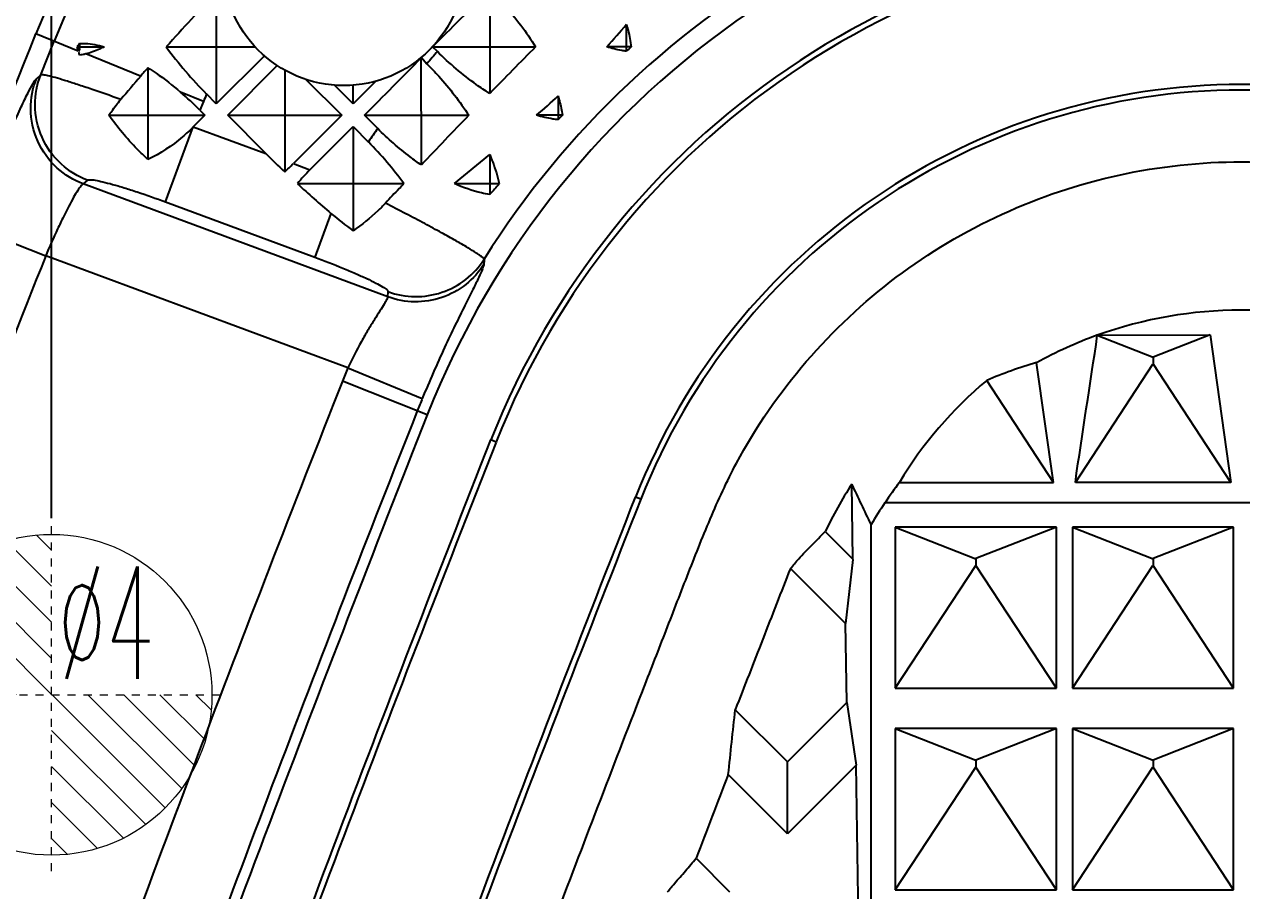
# Model space of a CAD drawing. Header units: millimetres. Extents: x 2089 to 2530, y 1631 to 2074.
# Drawn here: x 2233.11 to 2248.3, y 1912.11 to 1922.91 of the extents above; entities that cross this region are included whole.
import ezdxf

# ---------------------------------------------------------------- set-up
doc = ezdxf.new("R2010")
doc.units = ezdxf.units.MM
doc.linetypes.add('CENTER', pattern=[0.6, 0.375, -0.075, 0.075, -0.075])
doc.layers.add('epin', color=13, linetype='Continuous', lineweight=9)
doc.styles.get("Standard").update_dxf_attribs({"font": 'arial.ttf'})
doc.styles.add('TXT05', font='txt.shx', dxfattribs={"width": 0.5, "bigfont": 'gbcbig.shx'})
doc.dimstyles.new('副本 ISO-25-1', dxfattribs={"dimtxt": 5, "dimasz": 5, "dimexe": 0, "dimexo": 0, "dimgap": 0, "dimtad": 1, "dimtxsty": 'Standard', "dimcen": 0, "dimclrd": 4, "dimclre": 4, "dimclrt": 6, "dimazin": 0, "dimtfac": 1, "dimtofl": 0, "dimtmove": 0, "dimatfit": 3, "dimfxl": 0, "dimarcsym": 0})

# ---------------------------------------------------------------- blocks, each defined once
blk = doc.blocks.new('epin_ejp_4')
at = {"layer": 'epin'}
h = blk.add_hatch(dxfattribs=at)
h.set_pattern_fill('_ANSI31', color=123, scale=0.1, angle=90, style=0)
h.set_pattern_definition([(135, (760.4252, 313.6428), (-0.2245064, -0.2245064), [])])
h.paths.add_polyline_path([(0, 2, 0.414214), (-2, 0), (0, 0)])
h.paths.add_polyline_path([(2, 0), (0, 0), (0, -2, 0.414214)])
at = {"layer": 'epin', "color": 1, "linetype": 'CENTER', "ltscale": 0.124395}
for p, q in [((0, -2.2), (0, 2.2)), ((-2.2, 0), (2.2, 0))]:
    blk.add_line(p, q, dxfattribs=at)
at = {"layer": 'epin'}
blk.add_circle((0, 0), 2, dxfattribs=at)
at = {"layer": 'epin', "color": 6, "style": 'TXT05', "width": 0.5}
blk.add_text('%%c4', height=1.4, dxfattribs=at).set_placement((0.08, 0.2))
blk = doc.blocks.new('*D82')
at = {"color": 4, "linetype": 'Continuous', "lineweight": -2, "transparency": 16777216}
blk.add_line((2248.301, 2000.77), (2248.301, 2021.007), dxfattribs=at)
at = {"layer": 'Defpoints', "color": 0, "transparency": 16777216}
for p in [(2248.301, 2017.746), (2248.301, 2000.77), (2248.301, 1863.577)]:
    blk.add_point(p, dxfattribs=at)
at = {"color": 6, "transparency": 16777216, "insert": (2245.748, 2019.376), "char_height": 5, "attachment_point": 5, "rotation": 90}
blk.add_mtext('0', dxfattribs=at)
blk = doc.blocks.new('*D92')
at = {"color": 4, "linetype": 'Continuous', "lineweight": -2, "transparency": 16777216}
for p, q in [((2168.673, 1914.551), (2158.673, 1910.284)), ((2231.896, 1914.551), (2168.673, 1914.551)), ((2158.673, 1910.284), (2131.801, 1910.284))]:
    blk.add_line(p, q, dxfattribs=at)
at = {"layer": 'Defpoints', "color": 0, "transparency": 16777216}
for p in [(2231.896, 1914.551), (2148.673, 1910.284), (2248.301, 1863.577)]:
    blk.add_point(p, dxfattribs=at)
at = {"color": 6, "transparency": 16777216, "insert": (2140.237, 1913.289), "char_height": 5, "attachment_point": 5}
blk.add_mtext('50,97', dxfattribs=at)
blk = doc.blocks.new('*D93')
at = {"color": 4, "linetype": 'Continuous', "lineweight": -2, "transparency": 16777216}
blk.add_line((2211.765, 1916.555), (2131.79, 1916.555), dxfattribs=at)
at = {"layer": 'Defpoints', "color": 0, "transparency": 16777216}
for p in [(2148.673, 1916.555), (2211.765, 1916.555), (2248.301, 1863.577)]:
    blk.add_point(p, dxfattribs=at)
at = {"color": 6, "transparency": 16777216, "insert": (2140.232, 1919.56), "char_height": 5, "attachment_point": 5}
blk.add_mtext('52,98', dxfattribs=at)
blk = doc.blocks.new('*D94')
at = {"color": 4, "linetype": 'Continuous', "lineweight": -2, "transparency": 16777216}
blk.add_line((2206.838, 1939.577), (2141.555, 1939.577), dxfattribs=at)
at = {"layer": 'Defpoints', "color": 0, "transparency": 16777216}
for p in [(2148.673, 1939.577), (2206.838, 1939.577), (2248.301, 1863.577)]:
    blk.add_point(p, dxfattribs=at)
at = {"color": 6, "transparency": 16777216, "insert": (2145.114, 1942.13), "char_height": 5, "attachment_point": 5}
blk.add_mtext('76', dxfattribs=at)
blk = doc.blocks.new('*D95')
at = {"color": 4, "linetype": 'Continuous', "lineweight": -2, "transparency": 16777216}
blk.add_line((2222.617, 1970.577), (2138.097, 1970.577), dxfattribs=at)
at = {"layer": 'Defpoints', "color": 0, "transparency": 16777216}
for p in [(2148.673, 1970.577), (2222.617, 1970.577), (2248.301, 1863.577)]:
    blk.add_point(p, dxfattribs=at)
at = {"color": 6, "transparency": 16777216, "insert": (2143.385, 1973.13), "char_height": 5, "attachment_point": 5}
blk.add_mtext('107', dxfattribs=at)
blk = doc.blocks.new('*D96')
at = {"color": 4, "linetype": 'Continuous', "lineweight": -2, "transparency": 16777216}
blk.add_line((2175.173, 1993.577), (2138.114, 1993.577), dxfattribs=at)
at = {"layer": 'Defpoints', "color": 0, "transparency": 16777216}
for p in [(2148.673, 1993.577), (2175.173, 1993.577), (2248.301, 1863.577)]:
    blk.add_point(p, dxfattribs=at)
at = {"color": 6, "transparency": 16777216, "insert": (2143.393, 1996.132), "char_height": 5, "attachment_point": 5}
blk.add_mtext('130', dxfattribs=at)
blk = doc.blocks.new('*D98')
at = {"color": 4, "linetype": 'Continuous', "lineweight": -2, "transparency": 16777216}
blk.add_line((2213.116, 1918.755), (2213.116, 2033.658), dxfattribs=at)
at = {"layer": 'Defpoints', "color": 0, "transparency": 16777216}
for p in [(2213.116, 2016.779), (2213.116, 1918.755), (2248.301, 1863.577)]:
    blk.add_point(p, dxfattribs=at)
at = {"color": 6, "transparency": 16777216, "insert": (2210.111, 2025.218), "char_height": 5, "attachment_point": 5, "rotation": 90}
blk.add_mtext('35,18', dxfattribs=at)
blk = doc.blocks.new('*D146')
at = {"color": 4, "linetype": 'Continuous', "lineweight": -2, "transparency": 16777216}
blk.add_line((2233.454, 1916.751), (2233.454, 2033.218), dxfattribs=at)
at = {"layer": 'Defpoints', "color": 0, "transparency": 16777216}
for p in [(2233.454, 2016.779), (2233.454, 1916.751), (2248.301, 1863.577)]:
    blk.add_point(p, dxfattribs=at)
at = {"color": 6, "transparency": 16777216, "insert": (2230.449, 2024.998), "char_height": 5, "attachment_point": 5, "rotation": 90}
blk.add_mtext('14,85', dxfattribs=at)
blk = doc.blocks.new('*D147')
at = {"color": 4, "linetype": 'Continuous', "lineweight": -2, "transparency": 16777216}
for p, q in [((2205.584, 2006.779), (2205.584, 2023.177)), ((2207.301, 1996.779), (2205.584, 2006.779)), ((2207.301, 1942.877), (2207.301, 1996.779))]:
    blk.add_line(p, q, dxfattribs=at)
at = {"layer": 'Defpoints', "color": 0, "transparency": 16777216}
for p in [(2205.584, 2016.779), (2207.301, 1942.877), (2248.301, 1863.577)]:
    blk.add_point(p, dxfattribs=at)
at = {"color": 6, "transparency": 16777216, "insert": (2203.073, 2019.978), "char_height": 5, "attachment_point": 5, "rotation": 90}
blk.add_mtext('41', dxfattribs=at)
blk = doc.blocks.new('*D148')
at = {"color": 4, "linetype": 'Continuous', "lineweight": -2, "transparency": 16777216}
blk.add_line((2223.301, 1973.877), (2223.301, 2024.064), dxfattribs=at)
at = {"layer": 'Defpoints', "color": 0, "transparency": 16777216}
for p in [(2223.301, 2016.779), (2223.301, 1973.877), (2248.301, 1863.577)]:
    blk.add_point(p, dxfattribs=at)
at = {"color": 6, "transparency": 16777216, "insert": (2220.748, 2020.421), "char_height": 5, "attachment_point": 5, "rotation": 90}
blk.add_mtext('25', dxfattribs=at)
blk = doc.blocks.new('*D149')
at = {"color": 4, "linetype": 'Continuous', "lineweight": -2, "transparency": 16777216}
blk.add_line((2178.301, 2000.177), (2178.301, 2023.883), dxfattribs=at)
at = {"layer": 'Defpoints', "color": 0, "transparency": 16777216}
for p in [(2178.301, 2016.779), (2178.301, 2000.177), (2248.301, 1863.577)]:
    blk.add_point(p, dxfattribs=at)
at = {"color": 6, "transparency": 16777216, "insert": (2175.748, 2020.331), "char_height": 5, "attachment_point": 5, "rotation": 90}
blk.add_mtext('70', dxfattribs=at)

msp = doc.modelspace()

# ---------------------------------------------------------------- linework, layer by layer
at = {"color": 7, "linetype": 'Continuous'}
for p, q in [((2235.509, 1923.308), (2235.509, 1921.918)), ((2238.92, 1923.339), (2238.92, 1922.047)), ((2240.626, 1922.573), (2240.626, 1922.909)), ((2233.787, 1922.577), (2233.258, 1922.789)), ((2233.318, 1922.279), (2233.486, 1922.698)), ((2233.804, 1922.672), (2233.804, 1922.629)), ((2233.773, 1922.629), (2234.111, 1922.629)), ((2234.565, 1922.264), (2233.879, 1922.54)), ((2234.885, 1922.629), (2235.995, 1922.629)), ((2236.109, 1922.518), (2235.509, 1921.918)), ((2238.267, 1922.571), (2238.208, 1922.63)), ((2238.209, 1922.629), (2239.492, 1922.629)), ((2240.684, 1922.629), (2240.379, 1922.629)), ((2234.656, 1922.369), (2234.656, 1921.225)), ((2235.651, 1921.776), (2236.27, 1922.395)), ((2238.068, 1921.156), (2238.065, 1922.49)), ((2238.069, 1922.494), (2238.137, 1922.417)), ((2233.265, 1922.231), (2233.318, 1922.279)), ((2236.362, 1922.339), (2236.362, 1921.071)), ((2236.625, 1922.223), (2237.073, 1921.776)), ((2235.349, 1921.949), (2235.061, 1922.065)), ((2237.215, 1921.918), (2236.982, 1922.151)), ((2237.497, 1922.2), (2237.215, 1921.918)), ((2237.215, 1921.918), (2237.215, 1922.151)), ((2235.349, 1921.949), (2235.304, 1921.838)), ((2235.509, 1921.918), (2235.386, 1922.041)), ((2239.773, 1922.016), (2239.773, 1921.721)), ((2234.17, 1921.776), (2235.367, 1921.776)), ((2235.367, 1921.776), (2235.222, 1921.632)), ((2235.304, 1921.838), (2235.367, 1921.776)), ((2236.127, 1921.3), (2235.651, 1921.776)), ((2235.651, 1921.776), (2237.073, 1921.776)), ((2237.073, 1921.776), (2236.47, 1921.173)), ((2237.522, 1921.61), (2237.357, 1921.776)), ((2237.357, 1921.776), (2238.658, 1921.776)), ((2239.826, 1921.776), (2239.504, 1921.776)), ((2234.875, 1920.696), (2235.222, 1921.632)), ((2235.222, 1921.632), (2236.127, 1921.3)), ((2236.677, 1921.096), (2237.215, 1921.634)), ((2237.215, 1921.634), (2237.215, 1920.337)), ((2237.215, 1921.634), (2237.406, 1921.442)), ((2236.47, 1921.173), (2236.677, 1921.096)), ((2238.479, 1920.923), (2238.92, 1921.285)), ((2238.92, 1921.285), (2238.92, 1920.788)), ((2233.902, 1920.967), (2233.849, 1920.919)), ((2237.648, 1919.512), (2233.849, 1920.919)), ((2236.521, 1920.923), (2237.848, 1920.923)), ((2238.479, 1920.923), (2239.039, 1920.923)), ((2234.875, 1920.696), (2236.737, 1920.006)), ((2236.939, 1920.553), (2236.737, 1920.006)), ((2232.447, 1920.394), (2233.381, 1920.025)), ((2237.151, 1918.628), (2233.381, 1920.025)), ((2237.648, 1919.512), (2237.652, 1919.578)), ((2246.486, 1919.038), (2247.195, 1918.759)), ((2246.5, 1919.034), (2247.906, 1919.038)), ((2247.906, 1919.038), (2247.196, 1918.76)), ((2247.906, 1919.038), (2248.164, 1917.199)), ((2247.196, 1918.76), (2247.196, 1918.674)), ((2237.151, 1918.628), (2238.079, 1918.246)), ((2245.953, 1917.199), (2245.743, 1918.691)), ((2246.226, 1917.199), (2247.194, 1918.674)), ((2248.164, 1917.199), (2247.195, 1918.675)), ((2238.141, 1918.042), (2237.083, 1918.46)), ((2245.953, 1917.199), (2245.121, 1918.469)), ((2239.001, 1917.702), (2238.935, 1917.728)), ((2244.031, 1917.199), (2245.953, 1917.199)), ((2248.164, 1917.199), (2246.226, 1917.199)), ((2243.452, 1916.24), (2243.437, 1917.178)), ((2240.805, 1916.99), (2240.74, 1917.016)), ((2252.75, 1916.943), (2243.852, 1916.943)), ((2243.105, 1916.586), (2243.452, 1916.24)), ((2243.678, 1901.565), (2243.678, 1916.674)), ((2243.979, 1916.642), (2243.979, 1914.632)), ((2243.979, 1916.642), (2244.984, 1916.247)), ((2245.989, 1916.642), (2243.979, 1916.642)), ((2245.989, 1916.642), (2244.985, 1916.248)), ((2245.989, 1914.632), (2245.989, 1916.642)), ((2246.19, 1916.642), (2246.19, 1914.632)), ((2246.19, 1916.642), (2247.195, 1916.247)), ((2248.2, 1916.642), (2246.19, 1916.642)), ((2248.2, 1916.642), (2247.196, 1916.248)), ((2248.2, 1914.632), (2248.2, 1916.642)), ((2243.452, 1916.239), (2243.359, 1915.438)), ((2243.979, 1914.632), (2244.983, 1916.162)), ((2245.989, 1914.632), (2244.984, 1916.162)), ((2244.985, 1916.248), (2244.985, 1916.162)), ((2246.19, 1914.632), (2247.194, 1916.162)), ((2248.2, 1914.632), (2247.195, 1916.162)), ((2247.196, 1916.248), (2247.196, 1916.162)), ((2243.359, 1915.438), (2242.671, 1916.124)), ((2243.374, 1914.453), (2243.359, 1915.438)), ((2243.979, 1914.632), (2245.989, 1914.632)), ((2246.19, 1914.632), (2248.2, 1914.632)), ((2241.983, 1914.365), (2242.635, 1913.713)), ((2242.635, 1913.713), (2243.374, 1914.453)), ((2243.374, 1914.453), (2243.491, 1913.674)), ((2243.979, 1914.129), (2243.979, 1912.119)), ((2243.979, 1914.129), (2244.984, 1913.734)), ((2245.989, 1914.129), (2243.979, 1914.129)), ((2245.989, 1914.129), (2244.985, 1913.735)), ((2245.989, 1912.119), (2245.989, 1914.129)), ((2246.19, 1914.129), (2246.19, 1912.119)), ((2246.19, 1914.129), (2247.195, 1913.734)), ((2248.2, 1914.129), (2246.19, 1914.129)), ((2248.2, 1914.129), (2247.196, 1913.735)), ((2248.2, 1912.119), (2248.2, 1914.129)), ((2242.636, 1912.818), (2242.635, 1913.713)), ((2244.985, 1913.735), (2244.985, 1913.649)), ((2247.196, 1913.735), (2247.196, 1913.649)), ((2242.636, 1912.818), (2241.896, 1913.557)), ((2243.491, 1913.674), (2242.636, 1912.818)), ((2243.541, 1910.449), (2243.491, 1913.674)), ((2243.979, 1912.119), (2244.983, 1913.649)), ((2245.989, 1912.119), (2244.984, 1913.65)), ((2246.19, 1912.119), (2247.194, 1913.649)), ((2248.2, 1912.119), (2247.195, 1913.65)), ((2241.494, 1912.513), (2241.913, 1912.094)), ((2243.979, 1912.119), (2245.989, 1912.119)), ((2246.19, 1912.119), (2248.2, 1912.119))]:
    msp.add_line(p, q, dxfattribs=at)
msp.add_circle((2237.099, 1923.654), 1.508, dxfattribs=at)
for centre, radius, start, end in [((2248.301, 1916.745), 15.966, 21.8916, 158.1084), ((2248.301, 1916.745), 16.212, 105.6984, 158.1084), ((2248.301, 1914.031), 11.169, 32.1966, 147.8034), ((2248.301, 1914.031), 10.923, 21.5453, 158.4547), ((2248.301, 1914.031), 10.069, 21.5453, 158.4547), ((2248.301, 1914.031), 9.999, 21.5453, 158.4553), ((2260.209, 1899.996), 33.964, 136.6553, 138.2117), ((2229.984, 1932.02), 14.009, 317.9062, 319.4335), ((2244.888, 1914.937), 13.517, 145.0898, 145.3145), ((2238.852, 1925.503), 4.899, 215.9327, 224.9733), ((2248.301, 1914.031), 13.177, 139.5959, 140.4733), ((2286.715, 1875.637), 66.62, 135.14074, 135.84197), ((2259.186, 1903.121), 26.886, 133.4831, 133.6551), ((2253.93, 1905.598), 25.549, 138.9711, 139.2831), ((2260.714, 1899.761), 34.498, 139.2863, 139.9223), ((2232.123, 1918.662), 4.496, 44.9573, 49.1926), ((2248.301, 1914.031), 8.129, 21.5462, 158.4547), ((2248.301, 1914.031), 8.059, 21.5454, 158.4547), ((2248.301, 1916.745), 13.958, 157.7015, 158.1093), ((2231.36, 1931.165), 12.429, 310.9389, 312.6035), ((2312.337, 1850.981), 102.179, 136.14377, 136.62383), ((2259.004, 1903.341), 26.601, 136.1328, 136.2968), ((2248.301, 1914.031), 13.177, 144.884, 145.7724), ((2234.413, 1918.45), 4.233, 35.7557, 44.9896), ((2244.958, 1930.136), 12.493, 225.0198, 226.5209), ((2234.689, 1922.955), 2.519, 311.6148, 314.9824), ((2246.698, 1931.995), 15.039, 227.4111, 229.5388), ((2264.804, 1898.066), 34.442, 138.4223, 138.7216), ((2239.565, 1923.628), 4.044, 229.5126, 234.4744), ((2556.187, 1792.105), 347.228, 158.38297, 160.06917), ((2248.299, 1914.014), 5.332, 70.4212, 109.716), ((2248.301, 1914.031), 12.061, 157.5907, 158.4547), ((2247.186, 1913.667), 5.228, 106.0238, 113.275), ((2556.579, 1791.973), 343.623, 158.40169, 160.07527), ((2248.374, 1914.574), 5.075, 129.8712, 148.8535), ((2248.301, 1914.031), 11.057, 157.5907, 158.4547), ((2546.728, 1795.708), 332.085, 158.37499, 160.10166), ((2248.18, 1914.106), 5.175, 143.2927, 146.751), ((2223.468, 1907.332), 22.264, 24.8089, 26.2458), ((2247.931, 1914.12), 4.962, 145.314, 149.0161), ((2568.565, 1787.218), 350.249, 158.85605, 159.03901)]:
    msp.add_arc(centre, radius, start, end, dxfattribs=at)
for points in [[(2238.2, 1922.622), (2238.439, 1922.862), (2238.681, 1923.1), (2238.92, 1923.339)], [(2237.357, 1921.776), (2237.595, 1922.014), (2237.831, 1922.256), (2238.069, 1922.494)], [(2236.677, 1921.096), (2236.622, 1921.041), (2236.57, 1920.983), (2236.521, 1920.923)], [(2246.5, 1919.034), (2246.24, 1918.94), (2245.986, 1918.825), (2245.743, 1918.691)], [(2246.226, 1917.199), (2246.312, 1917.811), (2246.414, 1918.422), (2246.5, 1919.034)], [(2243.437, 1917.178), (2243.314, 1916.988), (2243.204, 1916.789), (2243.105, 1916.586)], [(2241.896, 1913.557), (2241.925, 1913.826), (2241.954, 1914.096), (2241.983, 1914.365)]]:
    msp.add_open_spline(points, degree=3, dxfattribs=at)
for points, knots in [([(2238.948, 1923.312), (2239.001, 1923.259), (2239.201, 1923.047), (2239.379, 1922.813), (2239.492, 1922.629)], [0, 0, 0, 0, 0.257931, 1, 1, 1, 1]), ([(2240.626, 1922.909), (2240.633, 1922.885), (2240.659, 1922.793), (2240.677, 1922.698), (2240.684, 1922.629)], [0, 0, 0, 0, 0.265274, 1, 1, 1, 1]), ([(2224.821, 1899.298), (2226.033, 1903.279), (2228.705, 1911.165), (2231.707, 1918.928), (2233.258, 1922.789)], [0, 0, 0, 0, 0.499992, 1, 1, 1, 1]), ([(2233.804, 1922.672), (2233.827, 1922.673), (2233.931, 1922.671), (2234.034, 1922.651), (2234.111, 1922.629)], [0, 0, 0, 0, 0.228028, 1, 1, 1, 1]), ([(2233.793, 1922.573), (2233.792, 1922.578), (2233.785, 1922.587), (2233.78, 1922.601), (2233.778, 1922.615), (2233.775, 1922.624), (2233.773, 1922.629)], [0, 0, 0, 0, 0.279164, 0.534407, 0.763374, 1, 1, 1, 1]), ([(2233.793, 1922.573), (2233.793, 1922.577), (2233.799, 1922.582), (2233.805, 1922.588), (2233.805, 1922.599), (2233.803, 1922.612), (2233.804, 1922.623), (2233.804, 1922.629)], [0, 0, 0, 0, 0.212233, 0.318424, 0.443557, 0.730193, 1, 1, 1, 1]), ([(2233.804, 1922.527), (2233.803, 1922.529), (2233.8, 1922.536), (2233.796, 1922.548), (2233.799, 1922.559), (2233.8, 1922.564)], [0, 0, 0, 0, 0.218509, 0.560182, 1, 1, 1, 1]), ([(2233.879, 1922.54), (2233.873, 1922.538), (2233.848, 1922.532), (2233.822, 1922.528), (2233.804, 1922.527)], [0, 0, 0, 0, 0.260756, 1, 1, 1, 1]), ([(2234.111, 1922.629), (2234.091, 1922.619), (2234.016, 1922.584), (2233.938, 1922.554), (2233.879, 1922.54)], [0, 0, 0, 0, 0.267305, 1, 1, 1, 1]), ([(2238.92, 1922.047), (2238.863, 1922.083), (2238.631, 1922.238), (2238.417, 1922.421), (2238.267, 1922.571)], [0, 0, 0, 0, 0.240059, 1, 1, 1, 1]), ([(2240.626, 1922.573), (2240.606, 1922.576), (2240.523, 1922.589), (2240.441, 1922.61), (2240.379, 1922.629)], [0, 0, 0, 0, 0.238282, 1, 1, 1, 1]), ([(2234.656, 1922.369), (2234.691, 1922.347), (2234.831, 1922.253), (2234.964, 1922.148), (2235.061, 1922.065)], [0, 0, 0, 0, 0.242718, 1, 1, 1, 1]), ([(2238.137, 1922.417), (2238.187, 1922.367), (2238.377, 1922.167), (2238.547, 1921.948), (2238.658, 1921.776)], [0, 0, 0, 0, 0.256588, 1, 1, 1, 1]), ([(2232.447, 1920.394), (2232.537, 1920.62), (2232.67, 1920.949), (2232.846, 1921.367), (2232.964, 1921.636), (2233.067, 1921.863), (2233.15, 1922.038), (2233.213, 1922.155), (2233.248, 1922.215), (2233.265, 1922.231)], [0, 0, 0, 0, 0.362704, 0.528356, 0.676026, 0.801038, 0.898908, 0.965354, 1, 1, 1, 1]), ([(2233.849, 1920.919), (2233.73, 1920.964), (2233.497, 1921.106), (2233.255, 1921.441), (2233.167, 1921.846), (2233.218, 1922.113), (2233.264, 1922.231)], [0, 0, 0, 0, 0.240011, 0.500488, 0.760654, 1, 1, 1, 1]), ([(2233.902, 1920.967), (2233.783, 1921.011), (2233.55, 1921.153), (2233.308, 1921.489), (2233.22, 1921.894), (2233.271, 1922.161), (2233.318, 1922.279)], [0, 0, 0, 0, 0.239995, 0.500463, 0.760635, 1, 1, 1, 1]), ([(2234.317, 1921.972), (2234.187, 1922.019), (2234.001, 1922.084), (2233.766, 1922.162), (2233.624, 1922.208), (2233.507, 1922.243), (2233.418, 1922.266), (2233.362, 1922.278), (2233.331, 1922.281), (2233.321, 1922.28), (2233.318, 1922.279)], [0, 0, 0, 0, 0.396661, 0.564595, 0.70788, 0.824531, 0.912745, 0.971311, 0.989321, 1, 1, 1, 1]), ([(2234.17, 1921.776), (2234.181, 1921.792), (2234.227, 1921.86), (2234.277, 1921.925), (2234.317, 1921.972)], [0, 0, 0, 0, 0.244319, 1, 1, 1, 1]), ([(2239.773, 1922.016), (2239.779, 1921.996), (2239.801, 1921.916), (2239.817, 1921.836), (2239.826, 1921.776)], [0, 0, 0, 0, 0.261844, 1, 1, 1, 1]), ([(2234.656, 1921.225), (2234.611, 1921.267), (2234.434, 1921.438), (2234.275, 1921.626), (2234.17, 1921.776)], [0, 0, 0, 0, 0.253651, 1, 1, 1, 1]), ([(2239.773, 1921.721), (2239.752, 1921.723), (2239.661, 1921.735), (2239.571, 1921.756), (2239.504, 1921.776)], [0, 0, 0, 0, 0.235823, 1, 1, 1, 1]), ([(2235.223, 1921.631), (2235.179, 1921.588), (2235.007, 1921.43), (2234.811, 1921.299), (2234.656, 1921.225)], [0, 0, 0, 0, 0.265653, 1, 1, 1, 1]), ([(2238.068, 1921.156), (2238.02, 1921.188), (2237.828, 1921.326), (2237.649, 1921.483), (2237.522, 1921.61)], [0, 0, 0, 0, 0.242952, 1, 1, 1, 1]), ([(2236.094, 1901.567), (2236.419, 1902.541), (2237.082, 1904.484), (2237.94, 1906.902), (2238.644, 1908.831), (2239.178, 1910.275), (2239.72, 1911.716), (2240.269, 1913.155), (2240.731, 1914.352), (2241.104, 1915.308), (2241.382, 1916.027), (2241.664, 1916.743), (2242.09, 1917.678), (2242.829, 1918.74), (2243.958, 1919.8), (2245.29, 1920.593), (2246.76, 1921.084), (2248.301, 1921.251), (2249.842, 1921.084), (2251.311, 1920.593), (2252.643, 1919.8), (2253.773, 1918.74), (2254.511, 1917.677), (2254.938, 1916.743), (2255.221, 1916.027), (2255.496, 1915.308), (2255.872, 1914.353), (2256.333, 1913.155), (2256.882, 1911.716), (2257.423, 1910.275), (2257.958, 1908.831), (2258.661, 1906.902), (2259.52, 1904.484), (2260.183, 1902.541), (2260.507, 1901.567)], [0, 0, 0, 0, 0.062524, 0.125048, 0.156311, 0.187573, 0.218835, 0.250097, 0.281359, 0.296991, 0.31262, 0.328257, 0.343885, 0.375108, 0.406332, 0.437554, 0.468777, 0.5, 0.531224, 0.562446, 0.593669, 0.624893, 0.656113, 0.671745, 0.68738, 0.703009, 0.718641, 0.749903, 0.781165, 0.812427, 0.843689, 0.874952, 0.937476, 1, 1, 1, 1]), ([(2238.92, 1921.285), (2238.933, 1921.254), (2238.98, 1921.136), (2239.018, 1921.014), (2239.039, 1920.923)], [0, 0, 0, 0, 0.264225, 1, 1, 1, 1]), ([(2233.849, 1920.919), (2233.837, 1920.914), (2233.813, 1920.886), (2233.774, 1920.831), (2233.724, 1920.746), (2233.665, 1920.636), (2233.598, 1920.505), (2233.5, 1920.299), (2233.429, 1920.137), (2233.381, 1920.025)], [0, 0, 0, 0, 0.037367, 0.105278, 0.202976, 0.32729, 0.474316, 0.639291, 1, 1, 1, 1]), ([(2233.902, 1920.967), (2233.905, 1920.969), (2233.916, 1920.972), (2233.947, 1920.974), (2234.008, 1920.965), (2234.101, 1920.945), (2234.222, 1920.913), (2234.365, 1920.871), (2234.586, 1920.8), (2234.758, 1920.739), (2234.875, 1920.696)], [0, 0, 0, 0, 0.011983, 0.031431, 0.09476, 0.190119, 0.31415, 0.462657, 0.630571, 1, 1, 1, 1]), ([(2237.848, 1920.923), (2237.829, 1920.903), (2237.783, 1920.85), (2237.702, 1920.774), (2237.647, 1920.71), (2237.619, 1920.68)], [0, 0, 0, 0, 0.24967, 0.625444, 1, 1, 1, 1]), ([(2238.92, 1920.788), (2238.886, 1920.793), (2238.734, 1920.822), (2238.588, 1920.874), (2238.479, 1920.923)], [0, 0, 0, 0, 0.227612, 1, 1, 1, 1]), ([(2237.619, 1920.68), (2237.588, 1920.647), (2237.463, 1920.522), (2237.324, 1920.41), (2237.215, 1920.337)], [0, 0, 0, 0, 0.25543, 1, 1, 1, 1]), ([(2238.85, 1919.981), (2238.848, 1919.986), (2238.839, 1919.995), (2238.821, 1920.011), (2238.791, 1920.033), (2238.733, 1920.072), (2238.635, 1920.132), (2238.489, 1920.216), (2238.31, 1920.316), (2238.101, 1920.429), (2237.868, 1920.552), (2237.704, 1920.637), (2237.619, 1920.68)], [0, 0, 0, 0, 0.009609, 0.027028, 0.052465, 0.085888, 0.176059, 0.29537, 0.441128, 0.609962, 0.797991, 1, 1, 1, 1]), ([(2236.737, 1920.006), (2236.854, 1919.963), (2237.025, 1919.897), (2237.241, 1919.806), (2237.378, 1919.744), (2237.491, 1919.69), (2237.575, 1919.644), (2237.625, 1919.612), (2237.647, 1919.591), (2237.653, 1919.581), (2237.652, 1919.578)], [0, 0, 0, 0, 0.370631, 0.539712, 0.689402, 0.814154, 0.909258, 0.970961, 0.989175, 1, 1, 1, 1]), ([(2237.652, 1919.578), (2237.759, 1919.538), (2237.987, 1919.496), (2238.329, 1919.55), (2238.634, 1919.714), (2238.789, 1919.886), (2238.85, 1919.981)], [0, 0, 0, 0, 0.250237, 0.500432, 0.750384, 1, 1, 1, 1]), ([(2238.85, 1919.981), (2238.85, 1919.976), (2238.85, 1919.963), (2238.848, 1919.943), (2238.848, 1919.927), (2238.848, 1919.92)], [0, 0, 0, 0, 0.239808, 0.634651, 1, 1, 1, 1]), ([(2238.848, 1919.92), (2238.788, 1919.824), (2238.633, 1919.65), (2238.327, 1919.485), (2237.984, 1919.43), (2237.755, 1919.472), (2237.648, 1919.512)], [0, 0, 0, 0, 0.249614, 0.499565, 0.749761, 1, 1, 1, 1]), ([(2238.848, 1919.92), (2238.845, 1919.9), (2238.825, 1919.845), (2238.778, 1919.741), (2238.702, 1919.589), (2238.603, 1919.391), (2238.484, 1919.15), (2238.302, 1918.766), (2238.167, 1918.459), (2238.079, 1918.246)], [0, 0, 0, 0, 0.032816, 0.093666, 0.186574, 0.308395, 0.455377, 0.623702, 1, 1, 1, 1]), ([(2237.648, 1919.512), (2237.648, 1919.508), (2237.645, 1919.497), (2237.631, 1919.466), (2237.599, 1919.411), (2237.546, 1919.328), (2237.478, 1919.222), (2237.399, 1919.096), (2237.284, 1918.898), (2237.204, 1918.738), (2237.151, 1918.628)], [0, 0, 0, 0, 0.012449, 0.033328, 0.100199, 0.198755, 0.324617, 0.472858, 0.638556, 1, 1, 1, 1]), ([(2238.141, 1918.042), (2236.804, 1914.657), (2234.217, 1907.852), (2231.902, 1900.948), (2230.842, 1897.466)], [0, 0, 0, 0, 0.500007, 1, 1, 1, 1]), ([(2231.659, 1897.218), (2232.715, 1900.688), (2235.024, 1907.571), (2237.603, 1914.354), (2238.935, 1917.728)], [0, 0, 0, 0, 0.499992, 1, 1, 1, 1]), ([(2239, 1917.702), (2237.669, 1914.329), (2235.09, 1907.547), (2232.782, 1900.667), (2231.727, 1897.197)], [0, 0, 0, 0, 0.500008, 1, 1, 1, 1]), ([(2233.515, 1896.653), (2234.564, 1900.099), (2236.856, 1906.931), (2239.417, 1913.666), (2240.74, 1917.016)], [0, 0, 0, 0, 0.499992, 1, 1, 1, 1]), ([(2240.805, 1916.99), (2239.482, 1913.641), (2236.923, 1906.908), (2234.631, 1900.077), (2233.582, 1896.632)], [0, 0, 0, 0, 0.500008, 1, 1, 1, 1]), ([(2242.671, 1916.124), (2242.706, 1916.164), (2242.764, 1916.236), (2242.855, 1916.333), (2242.97, 1916.441), (2243.048, 1916.531), (2243.105, 1916.586)], [0, 0, 0, 0, 0.250516, 0.437919, 0.625267, 1, 1, 1, 1]), ([(2242.671, 1916.124), (2242.555, 1915.832), (2242.327, 1915.244), (2242.097, 1914.658), (2241.983, 1914.365)], [0, 0, 0, 0, 0.5, 1, 1, 1, 1]), ([(2241.138, 1912.094), (2241.168, 1912.129), (2241.24, 1912.218), (2241.363, 1912.354), (2241.45, 1912.461), (2241.494, 1912.513)], [0, 0, 0, 0, 0.250157, 0.624883, 1, 1, 1, 1])]:
    msp.add_open_spline(points, degree=3, knots=knots, dxfattribs=at)

# ---------------------------------------------------------------- block references
at = {"layer": 'epin'}
msp.add_blockref('epin_ejp_4', (2233.454, 1914.551), dxfattribs=at)

# ---------------------------------------------------------------- dimensions: what is measured, and where the dimension line sits
for feature_location, offset, dtype, origin, picture, middle in [((2213.1161, 1918.7553), (0, 98.0233), 1, (2248.3008, 1863.577), '*D98', (2210.1114, 2025.2183)), ((2233.454, 1916.751), (0, 100.028), 1, (2248.301, 1863.577), '*D146', (2230.449, 2024.998)), ((2178.301, 2000.177), (0, 16.602), 1, (2248.301, 1863.577), '*D149', (2175.748, 2020.331)), ((2223.301, 1973.877), (0, 42.902), 1, (2248.301, 1863.577), '*D148', (2220.748, 2020.421)), ((2207.301, 1942.877), (-1.717, 73.902), 1, (2248.301, 1863.577), '*D147', (2203.073, 2019.978)), ((2248.300791177, 2000.769722327), (0, 16.976359267), 1, (2248.300791177, 1863.576959318), '*D82', (2245.747926239, 2019.376368088)), ((2175.173, 1993.577), (-26.5, 0), 0, (2248.301, 1863.577), '*D96', (2143.393, 1996.132)), ((2222.617, 1970.577), (-73.944, 0), 0, (2248.301, 1863.577), '*D95', (2143.385, 1973.13)), ((2206.838, 1939.577), (-58.164, 0), 0, (2248.301, 1863.577), '*D94', (2145.114, 1942.13)), ((2211.765, 1916.555), (-63.092, 0), 0, (2248.301, 1863.577), '*D93', (2140.232, 1919.56)), ((2231.896, 1914.551), (-83.223, -4.267), 0, (2248.301, 1863.577), '*D92', (2140.237, 1913.289))]:
    dim = msp.add_ordinate_dim(feature_location=feature_location, offset=offset, dtype=dtype, origin=origin, dimstyle='副本 ISO-25-1', override={"dimfxl": 1.25, "dimarcsym": 1})
    dim.commit()
    dim.dimension.update_dxf_attribs({"geometry": picture, "text_midpoint": middle})

doc.saveas('drawing.dxf')
